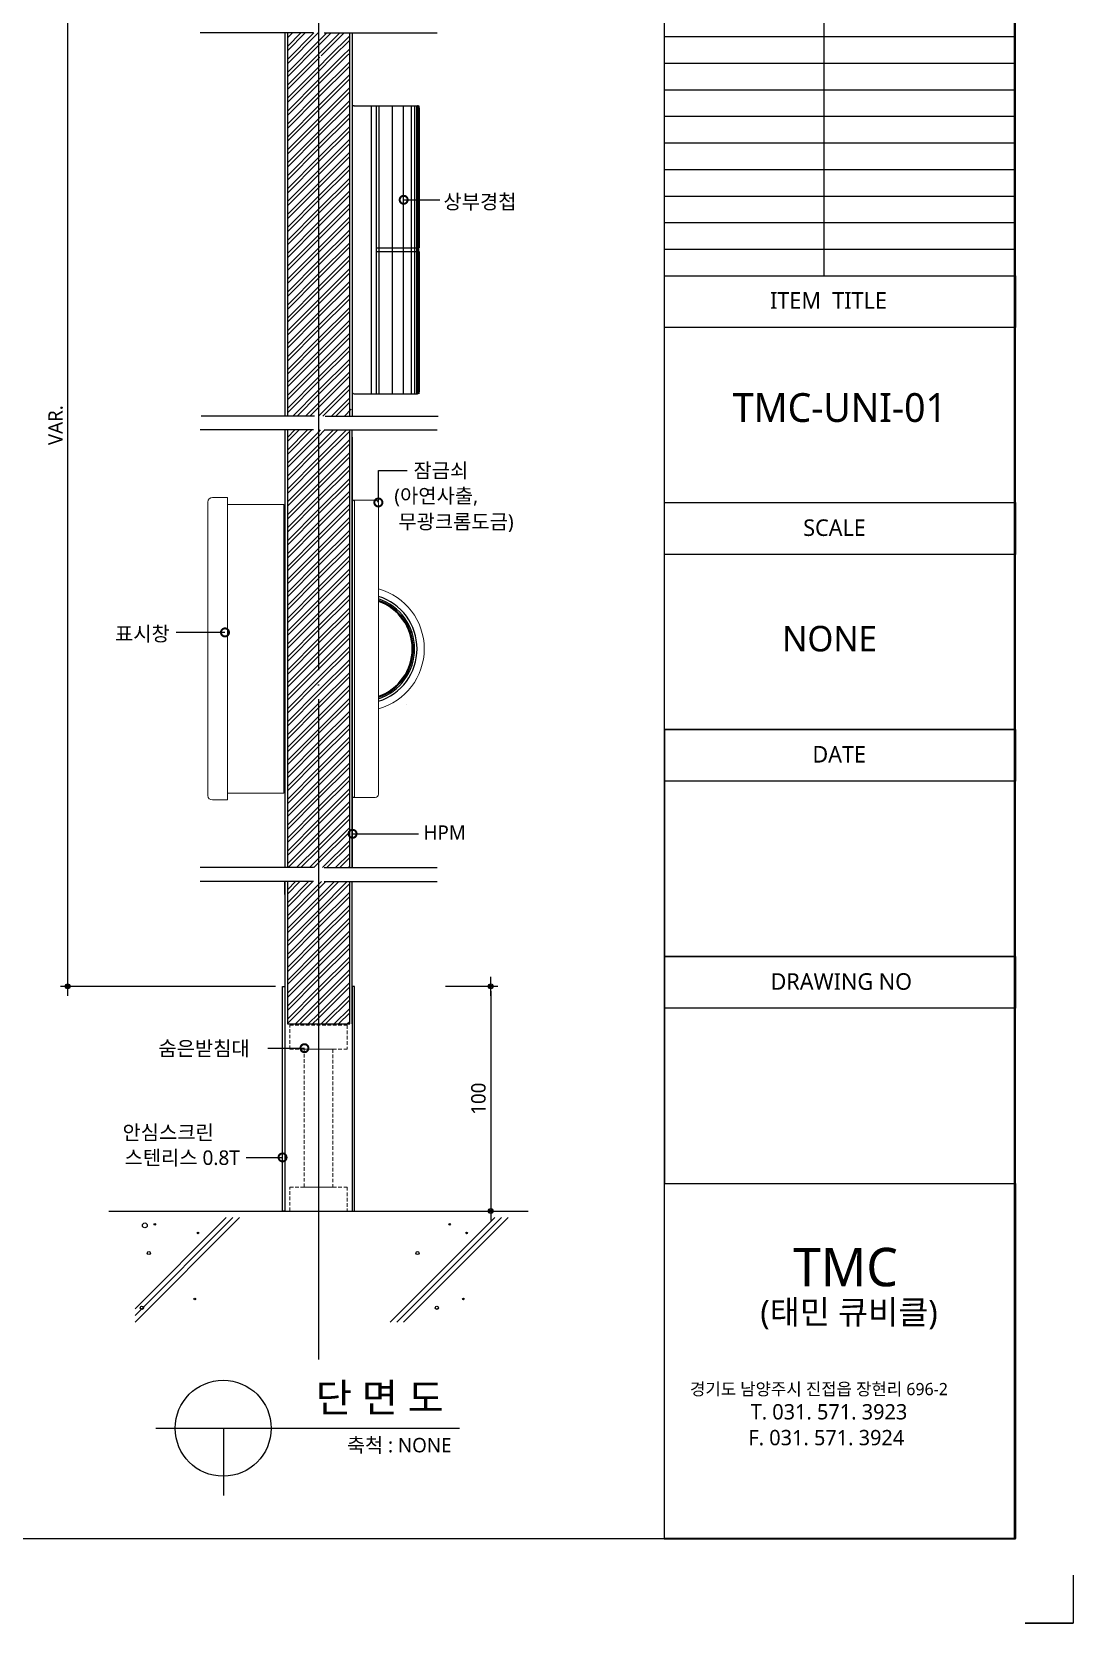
# Model space of a CAD drawing. Extents: x -255 to 8105, y -176 to 5714.
# Drawn here: x 5935 to 8105, y -176 to 3140 of the extents above; entities that cross this region are included whole.
import ezdxf
from ezdxf.enums import TextEntityAlignment as Align

# ---------------------------------------------------------------- set-up
doc = ezdxf.new("R2010")
doc.units = 0
doc.header["$LTSCALE"] = 30
doc.linetypes.add('CEN', pattern=[62, 60, -1, 0, -1])
doc.linetypes.add('HIDDEN', pattern=[0.375, 0.25, -0.125])
doc.layers.get('0').update_dxf_attribs({"linetype": 'CONTINUOUS'})
for name, color, linetype in [('C', 2, 'CONTINUOUS'), ('curior-0Line', 252, 'CONTINUOUS'), ('DIM', 7, 'CONTINUOUS'), ('HAT', 8, 'CONTINUOUS'), ('HID', 9, 'HIDDEN'), ('TIT', 3, 'CONTINUOUS'), ('문자', 3, 'CONTINUOUS'), ('부자재', 4, 'CONTINUOUS'), ('잠금쇠(회전형)', 4, 'CONTINUOUS'), ('중심선', 1, 'CEN'), ('치수', 1, 'CONTINUOUS'), ('판넬', 2, 'CONTINUOUS'), ('해치', 8, 'CONTINUOUS')]:
    doc.layers.add(name, color=color, linetype=linetype)
doc.styles.add('MtXpl_Malgun_Gothic', font='', dxfattribs={"height": 0.2})
doc.styles.add('MtXpl_맑은_고딕', font='', dxfattribs={"height": 0.2})
doc.styles.add('돋움', font='malgun.ttf')
doc.styles.get('MtXpl_Malgun_Gothic').set_extended_font_data('Malgun Gothic')
doc.styles.get('MtXpl_맑은_고딕').set_extended_font_data('맑은 고딕')

# ---------------------------------------------------------------- blocks, each defined once
blk = doc.blocks.new('DIMDOT')
at = {"linetype": 'Continuous'}
blk.add_line((-2, 0), (2, 0), dxfattribs=at)
for radius in [0.5, 0.25]:
    blk.add_circle((0, 0), radius, dxfattribs=at)
blk = doc.blocks.new('_DOTSMALL')
at = {"color": 0, "linetype": 'ByBlock', "const_width": 0.5}
blk.add_lwpolyline([(-0.0625, 0, 1), (0.0625, 0, 1)], format="xyb", close=True, dxfattribs=at)
blk = doc.blocks.new('A$C63EC304E')
at = {"layer": '치수', "color": 1, "xscale": 2.5, "yscale": 2.5, "zscale": 2.5, "rotation": 234.3098741996962}
blk.add_blockref('_DOTSMALL', (0.31, 0.31), dxfattribs=at)
blk = doc.blocks.new('A$C2BC9653E')
at = {"layer": '치수', "xscale": 0.3333333333333333, "yscale": 0.3333333333333333, "zscale": 0.3333333333333333}
blk.add_blockref('A$C63EC304E', (0, 0), dxfattribs=at)
blk = doc.blocks.new('A$C7FC71301')
at = {"layer": '치수', "rotation": 180}
blk.add_blockref('A$C2BC9653E', (0.208, 0.208), dxfattribs=at)
blk = doc.blocks.new('A$C4A20372B')
at = {"layer": '치수'}
blk.add_blockref('A$C7FC71301', (0, 0), dxfattribs=at)
blk = doc.blocks.new('A$C566469F5')
at = {"layer": '치수'}
blk.add_blockref('A$C4A20372B', (0, 0), dxfattribs=at)
blk = doc.blocks.new('A$C7E317CD4')
at = {"layer": '해치', "xscale": 2, "yscale": 2, "zscale": 2}
blk.add_blockref('A$C566469F5', (0, 0), dxfattribs=at)
blk = doc.blocks.new('A$C601D7F27')
at = {"layer": '치수'}
blk.add_blockref('A$C7E317CD4', (0, 0), dxfattribs=at)
blk = doc.blocks.new('UNI-01', base_point=(7634, 7239))
at = {"color": 2}
for p, q in [((14886.8, 12777.2), (14886.8, 7238.8)), ((14886.8, 12777.2), (14886.8, 7238.8)), ((15616.4, 12777.2), (15616.4, 7238.8)), ((14091.3, 8390.1), (14096.3, 8390.1)), ((14091.3, 7921.9), (14091.3, 8390.1)), ((14096.3, 8390.1), (14096.3, 7921.9)), ((14241.3, 8390.1), (14236.3, 8390.1)), ((14236.3, 8390.1), (14236.3, 7921.9)), ((14241.3, 7921.9), (14241.3, 8390.1)), ((14101.3, 8311.7), (14231.3, 8311.7)), ((14096.3, 7921.9), (14091.3, 7921.9)), ((14236.3, 7921.9), (14241.3, 7921.9)), ((14886.8, 7238.8), (7634.4, 7238.8)), ((14886.8, 7238.8), (7634.4, 7238.8)), ((15616.4, 7238.8), (7634.4, 7238.8)), ((15739.3, 7163), (15739.3, 7063)), ((15739.3, 7163), (15739.3, 7063)), ((15739.3, 7163), (15739.3, 7063)), ((15739.3, 7163), (15739.3, 7063)), ((15739.3, 7163), (15739.3, 7063)), ((15739.3, 7163), (15739.3, 7063)), ((15739.3, 7163), (15739.3, 7063)), ((15739.3, 7063), (15639.3, 7063)), ((15739.3, 7063), (15639.3, 7063)), ((15739.3, 7063), (15639.3, 7063)), ((15639.3, 7063), (15739.3, 7063)), ((15639.3, 7063), (15739.3, 7063)), ((15639.3, 7063), (15739.3, 7063)), ((15739.3, 7063), (15739.3, 7063)), ((15739.3, 7063), (15739.3, 7063))]:
    blk.add_line(p, q, dxfattribs=at)
for p, q in [((14155.7, 10377.1), (13919.8, 10377.1)), ((14177.9, 10377.1), (14413.8, 10377.1)), ((14157.7, 9578.6), (13921.8, 9578.6)), ((14179.9, 9578.6), (14415.8, 9578.6)), ((14155.7, 9549.6), (13919.8, 9549.6)), ((14177.9, 9549.6), (14413.8, 9549.6)), ((14155.7, 8637.5), (13919.8, 8637.5)), ((14177.9, 8637.5), (14413.8, 8637.5)), ((14155.7, 8608.5), (13919.8, 8608.5)), ((14177.9, 8608.5), (14413.8, 8608.5)), ((13729.1, 7921.9), (14603.4, 7921.9))]:
    blk.add_line(p, q)
at = {"layer": 'C'}
for p, q in [((14101.3, 10377.1), (14101.3, 9578.6)), ((14231.3, 9578.6), (14231.3, 10377.1)), ((14101.3, 9549.6), (14101.3, 8637.5)), ((14231.3, 8637.5), (14231.3, 9549.6)), ((14101.3, 8608.5), (14101.3, 8311.7)), ((14231.3, 8311.7), (14231.3, 8608.5))]:
    blk.add_line(p, q, dxfattribs=at)
at = {"layer": 'curior-0Line'}
for p, q in [((14886.8, 12777.2), (14886.8, 7239.6)), ((14886.8, 12777.2), (14886.8, 7238.8)), ((15619.2, 7238.8), (15619.2, 12777.2)), ((15219.4, 10424.7), (15219.4, 9871)), ((14887.1, 10369.3), (15619.2, 10369.3)), ((14887.1, 10314), (15619.2, 10314)), ((14887.1, 10258.6), (15619.2, 10258.6)), ((14887.1, 10203.2), (15619.2, 10203.2)), ((14887.1, 10147.8), (15619.2, 10147.8)), ((14887.1, 10092.5), (15619.2, 10092.5)), ((14887.1, 10037.1), (15619.2, 10037.1)), ((14887.1, 9981.7), (15619.2, 9981.7)), ((14887.1, 9926.3), (15619.2, 9926.3)), ((14887.1, 9871), (15619.2, 9871)), ((14887.1, 9871), (15619.2, 9871)), ((14887.1, 9763.2), (14887.1, 9871)), ((15619.2, 9871), (15619.2, 9763.2)), ((15619.2, 9763.2), (14887.1, 9763.2)), ((14887.1, 9398.1), (15619.2, 9398.1)), ((14887.1, 9290.3), (14887.1, 9398.1)), ((15619.2, 9398.1), (15619.2, 9290.3)), ((15619.2, 9290.3), (14887.1, 9290.3)), ((15619.2, 8925.1), (14887.1, 8925.1)), ((14887.1, 8925.1), (14887.1, 8452.2)), ((14887.1, 8925.1), (15619.2, 8925.1)), ((14887.1, 8817.4), (14887.1, 8925.1)), ((15619.2, 8452.2), (15619.2, 8925.1)), ((15619.2, 8925.1), (15619.2, 8817.4)), ((15619.2, 8817.4), (14887.1, 8817.4)), ((15619.2, 8452.2), (14887.1, 8452.2)), ((14887.1, 8452.2), (14887.1, 7979.3)), ((14887.1, 8452.2), (15619.2, 8452.2)), ((14887.1, 8344.5), (14887.1, 8452.2)), ((14887.1, 8452.2), (15619.2, 8452.2)), ((15619.2, 7979.3), (15619.2, 8452.2)), ((15619.2, 8452.2), (15619.2, 8344.5)), ((15619.2, 8344.5), (14887.1, 8344.5)), ((14887.1, 7979.3), (15619.2, 7979.3)), ((14887.4, 7239.6), (14887.4, 7979.3)), ((14887.4, 7979.3), (15619.2, 7979.3)), ((15619.2, 7979.3), (15619.2, 7239.6)), ((14886.8, 7238.8), (15619.2, 7238.8)), ((15619.2, 7239.6), (14887.4, 7239.6))]:
    blk.add_line(p, q, dxfattribs=at)
at = {"layer": 'DIM', "ltscale": 10}
for p, q in [((13643.4, 10719.1), (13643.4, 8400.1)), ((14076.3, 8390.1), (13628.4, 8390.1)), ((14430.9, 8390.2), (14540.3, 8390.2)), ((14525.3, 8380.2), (14525.3, 7931.9)), ((14430.9, 7921.9), (14540.3, 7921.9))]:
    blk.add_line(p, q, dxfattribs=at)
at = {"layer": 'HAT', "linetype": 'Continuous'}
for p, q in [((14101.3, 10375.6), (14102.8, 10377.1)), ((14101.3, 10348.7), (14129.7, 10377.1)), ((14101.3, 10321.7), (14156.7, 10377.1)), ((14101.3, 10366.6), (14111.8, 10377.1)), ((14101.3, 10339.7), (14138.7, 10377.1)), ((14101.3, 10312.7), (14165.6, 10377.1)), ((14101.3, 10294.8), (14166.3, 10359.8)), ((14101.3, 10285.8), (14166.3, 10350.8)), ((14166.3, 10359.8), (14183.6, 10377.1)), ((14166.3, 10332.8), (14210.5, 10377.1)), ((14166.3, 10350.8), (14192.6, 10377.1)), ((14171.7, 10329.2), (14219.5, 10377.1)), ((14188.7, 10328.4), (14231.3, 10370.9)), ((14197.7, 10328.4), (14231.3, 10361.9)), ((14101.3, 10267.8), (14166.3, 10332.8)), ((14101.3, 10258.8), (14166.3, 10323.8)), ((14166.3, 10305.9), (14188.7, 10328.4)), ((14166.3, 10278.9), (14215.7, 10328.4)), ((14166.3, 10296.9), (14197.7, 10328.4)), ((14166.3, 10270), (14224.6, 10328.4)), ((14166.3, 10323.8), (14168.9, 10326.5)), ((14166.3, 10252), (14231.3, 10317)), ((14215.7, 10328.4), (14231.3, 10343.9)), ((14224.6, 10328.4), (14231.3, 10335)), ((14101.3, 10240.9), (14166.3, 10305.9)), ((14101.3, 10231.9), (14166.3, 10296.9)), ((14166.3, 10243), (14231.3, 10308)), ((14166.3, 10225.1), (14231.3, 10290.1)), ((14166.3, 10216.1), (14231.3, 10281.1)), ((14101.3, 10213.9), (14166.3, 10278.9)), ((14101.3, 10205), (14166.3, 10270)), ((14101.3, 10187), (14166.3, 10252)), ((14166.3, 10198.1), (14231.3, 10263.1)), ((14166.3, 10189.1), (14231.3, 10254.1)), ((14101.3, 10178), (14166.3, 10243)), ((14101.3, 10160.1), (14166.3, 10225.1)), ((14101.3, 10151.1), (14166.3, 10216.1)), ((14166.3, 10171.2), (14231.3, 10236.2)), ((14166.3, 10162.2), (14231.3, 10227.2)), ((14101.3, 10133.1), (14166.3, 10198.1)), ((14101.3, 10124.1), (14166.3, 10189.1)), ((14166.3, 10144.2), (14231.3, 10209.2)), ((14166.3, 10135.3), (14231.3, 10200.3)), ((14166.3, 10117.3), (14231.3, 10182.3)), ((14101.3, 10106.2), (14166.3, 10171.2)), ((14101.3, 10097.2), (14166.3, 10162.2)), ((14166.3, 10108.3), (14231.3, 10173.3)), ((14166.3, 10090.4), (14231.3, 10155.4)), ((14101.3, 10079.2), (14166.3, 10144.2)), ((14101.3, 10070.3), (14166.3, 10135.3)), ((14101.3, 10052.3), (14166.3, 10117.3)), ((14166.3, 10081.4), (14231.3, 10146.4)), ((14166.3, 10063.4), (14231.3, 10128.4)), ((14166.3, 10054.4), (14231.3, 10119.4)), ((14101.3, 10043.3), (14166.3, 10108.3)), ((14101.3, 10025.4), (14166.3, 10090.4)), ((14166.3, 10036.5), (14231.3, 10101.5)), ((14166.3, 10027.5), (14231.3, 10092.5)), ((14101.3, 10016.4), (14166.3, 10081.4)), ((14101.3, 9998.4), (14166.3, 10063.4)), ((14101.3, 9989.4), (14166.3, 10054.4)), ((14166.3, 10009.5), (14231.3, 10074.5)), ((14166.3, 10000.6), (14231.3, 10065.6)), ((14101.3, 9971.5), (14166.3, 10036.5)), ((14101.3, 9962.5), (14166.3, 10027.5)), ((14166.3, 9982.6), (14231.3, 10047.6)), ((14166.3, 9973.6), (14231.3, 10038.6)), ((14166.3, 9955.7), (14231.3, 10020.7)), ((14101.3, 9944.5), (14166.3, 10009.5)), ((14101.3, 9935.6), (14166.3, 10000.6)), ((14101.3, 9917.6), (14166.3, 9982.6)), ((14166.3, 9946.7), (14231.3, 10011.7)), ((14166.3, 9928.7), (14231.3, 9993.7)), ((14166.3, 9919.7), (14231.3, 9984.7)), ((14101.3, 9908.6), (14166.3, 9973.6)), ((14101.3, 9890.7), (14166.3, 9955.7)), ((14166.3, 9901.8), (14231.3, 9966.8)), ((14166.3, 9892.8), (14231.3, 9957.8)), ((14101.3, 9881.7), (14166.3, 9946.7)), ((14101.3, 9863.7), (14166.3, 9928.7)), ((14101.3, 9854.7), (14166.3, 9919.7)), ((14166.3, 9874.8), (14231.3, 9939.8)), ((14166.3, 9865.9), (14231.3, 9930.9)), ((14101.3, 9836.8), (14166.3, 9901.8)), ((14101.3, 9827.8), (14166.3, 9892.8)), ((14166.3, 9847.9), (14231.3, 9912.9)), ((14166.3, 9838.9), (14231.3, 9903.9)), ((14166.3, 9821), (14231.3, 9886)), ((14101.3, 9809.8), (14166.3, 9874.8)), ((14101.3, 9800.9), (14166.3, 9865.9)), ((14166.3, 9812), (14231.3, 9877)), ((14166.3, 9794), (14231.3, 9859)), ((14166.3, 9785), (14231.3, 9850)), ((14101.3, 9782.9), (14166.3, 9847.9)), ((14101.3, 9773.9), (14166.3, 9838.9)), ((14101.3, 9756), (14166.3, 9821)), ((14166.3, 9767.1), (14231.3, 9832.1)), ((14166.3, 9758.1), (14231.3, 9823.1)), ((14101.3, 9747), (14166.3, 9812)), ((14101.3, 9729), (14166.3, 9794)), ((14101.3, 9720), (14166.3, 9785)), ((14166.3, 9740.1), (14231.3, 9805.1)), ((14166.3, 9731.2), (14231.3, 9796.2)), ((14101.3, 9702.1), (14166.3, 9767.1)), ((14101.3, 9693.1), (14166.3, 9758.1)), ((14166.3, 9713.2), (14231.3, 9778.2)), ((14166.3, 9704.2), (14231.3, 9769.2)), ((14166.3, 9686.3), (14231.3, 9751.3)), ((14101.3, 9675.1), (14166.3, 9740.1)), ((14101.3, 9666.2), (14166.3, 9731.2)), ((14166.3, 9677.3), (14231.3, 9742.3)), ((14166.3, 9659.3), (14231.3, 9724.3)), ((14101.3, 9648.2), (14166.3, 9713.2)), ((14101.3, 9639.2), (14166.3, 9704.2)), ((14101.3, 9621.3), (14166.3, 9686.3)), ((14166.3, 9650.3), (14231.3, 9715.3)), ((14166.3, 9632.4), (14231.3, 9697.4)), ((14166.3, 9623.4), (14231.3, 9688.4)), ((14101.3, 9612.3), (14166.3, 9677.3)), ((14101.3, 9594.3), (14166.3, 9659.3)), ((14166.3, 9605.4), (14231.3, 9670.4)), ((14166.3, 9596.4), (14231.3, 9661.4)), ((14101.3, 9585.3), (14166.3, 9650.3)), ((14112.5, 9578.6), (14166.3, 9632.4)), ((14121.5, 9578.6), (14166.3, 9623.4)), ((14166.4, 9578.6), (14231.3, 9643.5)), ((14175.3, 9578.6), (14231.3, 9634.5)), ((14139.4, 9578.6), (14166.3, 9605.4)), ((14148.4, 9578.6), (14166.3, 9596.4)), ((14193.3, 9578.6), (14231.3, 9616.5)), ((14202.3, 9578.6), (14231.3, 9607.6)), ((14220.2, 9578.6), (14234.3, 9592.6)), ((14101.3, 9534.2), (14116.7, 9549.6)), ((14101.3, 9507.2), (14143.6, 9549.6)), ((14101.3, 9525.2), (14125.7, 9549.6)), ((14101.3, 9498.2), (14152.6, 9549.6)), ((14101.3, 9480.3), (14166.3, 9545.3)), ((14101.3, 9471.3), (14166.3, 9536.3)), ((14101.3, 9453.3), (14166.3, 9518.3)), ((14166.3, 9545.3), (14170.6, 9549.6)), ((14166.3, 9518.3), (14197.5, 9549.6)), ((14166.3, 9491.4), (14224.4, 9549.6)), ((14166.3, 9536.3), (14179.5, 9549.6)), ((14166.3, 9509.4), (14206.5, 9549.6)), ((14166.3, 9482.4), (14231.3, 9547.4)), ((14166.3, 9464.5), (14231.3, 9529.5)), ((14166.3, 9455.5), (14231.3, 9520.5)), ((14101.3, 9444.4), (14166.3, 9509.4)), ((14101.3, 9426.4), (14166.3, 9491.4)), ((14166.3, 9437.5), (14231.3, 9502.5)), ((14166.3, 9428.5), (14231.3, 9493.5)), ((14101.3, 9417.4), (14166.3, 9482.4)), ((14101.3, 9399.5), (14166.3, 9464.5)), ((14101.3, 9390.5), (14166.3, 9455.5)), ((14166.3, 9410.6), (14231.3, 9475.6)), ((14166.3, 9401.6), (14231.3, 9466.6)), ((14101.3, 9372.5), (14166.3, 9437.5)), ((14101.3, 9363.5), (14166.3, 9428.5)), ((14166.3, 9383.6), (14231.3, 9448.6)), ((14166.3, 9374.6), (14231.3, 9439.6)), ((14166.3, 9356.7), (14231.3, 9421.7)), ((14101.3, 9345.6), (14166.3, 9410.6)), ((14101.3, 9336.6), (14166.3, 9401.6)), ((14166.3, 9347.7), (14231.3, 9412.7)), ((14166.3, 9329.7), (14231.3, 9394.7)), ((14166.3, 9320.8), (14231.3, 9385.8)), ((14101.3, 9318.6), (14166.3, 9383.6)), ((14101.3, 9309.6), (14166.3, 9374.6)), ((14101.3, 9291.7), (14166.3, 9356.7)), ((14166.3, 9302.8), (14231.3, 9367.8)), ((14166.3, 9293.8), (14231.3, 9358.8)), ((14101.3, 9282.7), (14166.3, 9347.7)), ((14101.3, 9264.7), (14166.3, 9329.7)), ((14101.3, 9255.8), (14166.3, 9320.8)), ((14166.3, 9275.9), (14231.3, 9340.9)), ((14166.3, 9266.9), (14231.3, 9331.9)), ((14101.3, 9237.8), (14166.3, 9302.8)), ((14101.3, 9228.8), (14166.3, 9293.8)), ((14166.3, 9248.9), (14231.3, 9313.9)), ((14166.3, 9239.9), (14231.3, 9304.9)), ((14166.3, 9222), (14231.3, 9287)), ((14101.3, 9210.9), (14166.3, 9275.9)), ((14101.3, 9201.9), (14166.3, 9266.9)), ((14166.3, 9213), (14231.3, 9278)), ((14166.3, 9195), (14231.3, 9260)), ((14101.3, 9183.9), (14166.3, 9248.9)), ((14101.3, 9174.9), (14166.3, 9239.9)), ((14101.3, 9157), (14166.3, 9222)), ((14166.3, 9186.1), (14231.3, 9251.1)), ((14166.3, 9168.1), (14231.3, 9233.1)), ((14166.3, 9159.1), (14231.3, 9224.1)), ((14101.3, 9148), (14166.3, 9213)), ((14101.3, 9130), (14166.3, 9195)), ((14166.3, 9141.2), (14231.3, 9206.2)), ((14166.3, 9132.2), (14231.3, 9197.2)), ((14101.3, 9121.1), (14166.3, 9186.1)), ((14101.3, 9103.1), (14166.3, 9168.1)), ((14101.3, 9094.1), (14166.3, 9159.1)), ((14166.3, 9114.2), (14231.3, 9179.2)), ((14166.3, 9105.2), (14231.3, 9170.2)), ((14101.3, 9076.2), (14166.3, 9141.2)), ((14101.3, 9067.2), (14166.3, 9132.2)), ((14166.3, 9087.3), (14231.3, 9152.3)), ((14166.3, 9078.3), (14231.3, 9143.3)), ((14166.3, 9060.3), (14231.3, 9125.3)), ((14101.3, 9049.2), (14166.3, 9114.2)), ((14101.3, 9040.2), (14166.3, 9105.2)), ((14101.3, 9022.3), (14166.3, 9087.3)), ((14166.3, 9051.4), (14231.3, 9116.4)), ((14166.3, 9033.4), (14231.3, 9098.4)), ((14166.3, 9024.4), (14231.3, 9089.4)), ((14101.3, 9013.3), (14166.3, 9078.3)), ((14101.3, 8995.3), (14166.3, 9060.3)), ((14166.3, 9006.5), (14231.3, 9071.5)), ((14166.3, 8997.5), (14231.3, 9062.5)), ((14101.3, 8986.4), (14166.3, 9051.4)), ((14101.3, 8968.4), (14166.3, 9033.4)), ((14101.3, 8959.4), (14166.3, 9024.4)), ((14166.3, 8979.5), (14231.3, 9044.5)), ((14166.3, 8970.5), (14231.3, 9035.5)), ((14101.3, 8941.5), (14166.3, 9006.5)), ((14101.3, 8932.5), (14166.3, 8997.5)), ((14166.3, 8952.6), (14231.3, 9017.6)), ((14166.3, 8943.6), (14231.3, 9008.6)), ((14166.3, 8925.6), (14231.3, 8990.6)), ((14101.3, 8914.5), (14166.3, 8979.5)), ((14101.3, 8905.5), (14166.3, 8970.5)), ((14166.3, 8916.7), (14231.3, 8981.7)), ((14166.3, 8898.7), (14231.3, 8963.7)), ((14166.3, 8889.7), (14231.3, 8954.7)), ((14101.3, 8887.6), (14166.3, 8952.6)), ((14101.3, 8878.6), (14166.3, 8943.6)), ((14101.3, 8860.6), (14166.3, 8925.6)), ((14166.3, 8871.8), (14231.3, 8936.8)), ((14166.3, 8862.8), (14231.3, 8927.8)), ((14101.3, 8851.7), (14166.3, 8916.7)), ((14101.3, 8833.7), (14166.3, 8898.7)), ((14101.3, 8824.7), (14166.3, 8889.7)), ((14166.3, 8844.8), (14231.3, 8909.8)), ((14166.3, 8835.8), (14231.3, 8900.8)), ((14101.3, 8806.8), (14166.3, 8871.8)), ((14101.3, 8797.8), (14166.3, 8862.8)), ((14166.3, 8817.9), (14231.3, 8882.9)), ((14166.3, 8808.9), (14231.3, 8873.9)), ((14166.3, 8790.9), (14231.3, 8855.9)), ((14101.3, 8779.8), (14166.3, 8844.8)), ((14101.3, 8770.8), (14166.3, 8835.8)), ((14166.3, 8782), (14231.3, 8847)), ((14166.3, 8764), (14231.3, 8829)), ((14101.3, 8752.9), (14166.3, 8817.9)), ((14101.3, 8743.9), (14166.3, 8808.9)), ((14101.3, 8725.9), (14166.3, 8790.9)), ((14166.3, 8755), (14231.3, 8820)), ((14166.3, 8737.1), (14231.3, 8802.1)), ((14166.3, 8728.1), (14231.3, 8793.1)), ((14101.3, 8717), (14166.3, 8782)), ((14101.3, 8699), (14166.3, 8764)), ((14101.3, 8690), (14166.3, 8755)), ((14166.3, 8710.1), (14231.3, 8775.1)), ((14166.3, 8701.1), (14231.3, 8766.1)), ((14101.3, 8672.1), (14166.3, 8737.1)), ((14101.3, 8663.1), (14166.3, 8728.1)), ((14166.3, 8683.2), (14231.3, 8748.2)), ((14166.3, 8674.2), (14231.3, 8739.2)), ((14101.3, 8645.1), (14166.3, 8710.1)), ((14102.7, 8637.5), (14166.3, 8701.1)), ((14166.3, 8656.2), (14231.3, 8721.2)), ((14166.3, 8647.2), (14231.3, 8712.2)), ((14174.5, 8637.5), (14231.3, 8694.3)), ((14120.6, 8637.5), (14166.3, 8683.2)), ((14129.6, 8637.5), (14166.3, 8674.2)), ((14147.6, 8637.5), (14166.3, 8656.2)), ((14183.5, 8637.5), (14231.3, 8685.3)), ((14201.4, 8637.5), (14231.3, 8667.3)), ((14210.4, 8637.5), (14231.3, 8658.4)), ((14156.5, 8637.5), (14166.3, 8647.2)), ((14228.4, 8637.5), (14231.3, 8640.4)), ((14101.3, 8591.2), (14118.5, 8608.5)), ((14101.3, 8564.3), (14145.5, 8608.5)), ((14101.3, 8582.2), (14127.5, 8608.5)), ((14101.3, 8555.3), (14154.5, 8608.5)), ((14101.3, 8537.3), (14166.3, 8602.3)), ((14101.3, 8528.4), (14166.3, 8593.4)), ((14166.3, 8602.3), (14172.4, 8608.5)), ((14166.3, 8575.4), (14199.4, 8608.5)), ((14166.3, 8548.5), (14226.3, 8608.5)), ((14166.3, 8593.4), (14181.4, 8608.5)), ((14166.3, 8566.4), (14208.3, 8608.5)), ((14166.3, 8539.5), (14231.3, 8604.5)), ((14101.3, 8510.4), (14166.3, 8575.4)), ((14101.3, 8501.4), (14166.3, 8566.4)), ((14166.3, 8521.5), (14231.3, 8586.5)), ((14166.3, 8512.5), (14231.3, 8577.5)), ((14166.3, 8494.6), (14231.3, 8559.6)), ((14101.3, 8483.5), (14166.3, 8548.5)), ((14101.3, 8474.5), (14166.3, 8539.5)), ((14166.3, 8485.6), (14231.3, 8550.6)), ((14166.3, 8467.6), (14231.3, 8532.6)), ((14166.3, 8458.7), (14231.3, 8523.7)), ((14101.3, 8456.5), (14166.3, 8521.5)), ((14101.3, 8447.5), (14166.3, 8512.5)), ((14101.3, 8429.6), (14166.3, 8494.6)), ((14166.3, 8440.7), (14231.3, 8505.7)), ((14166.3, 8431.7), (14231.3, 8496.7)), ((14101.3, 8420.6), (14166.3, 8485.6)), ((14101.3, 8402.6), (14166.3, 8467.6)), ((14101.3, 8393.7), (14166.3, 8458.7)), ((14166.3, 8413.8), (14231.3, 8478.8)), ((14166.3, 8404.8), (14231.3, 8469.8)), ((14101.3, 8375.7), (14166.3, 8440.7)), ((14101.3, 8366.7), (14166.3, 8431.7)), ((14166.3, 8386.8), (14231.3, 8451.8)), ((14166.3, 8377.8), (14231.3, 8442.8)), ((14166.3, 8359.9), (14231.3, 8424.9)), ((14101.3, 8348.8), (14166.3, 8413.8)), ((14101.3, 8339.8), (14166.3, 8404.8)), ((14166.3, 8350.9), (14231.3, 8415.9)), ((14166.3, 8332.9), (14231.3, 8397.9)), ((14101.3, 8321.8), (14166.3, 8386.8)), ((14101.3, 8312.8), (14166.3, 8377.8)), ((14118.1, 8311.7), (14166.3, 8359.9)), ((14166.3, 8324), (14231.3, 8389)), ((14172, 8311.7), (14231.3, 8371)), ((14181, 8311.7), (14231.3, 8362)), ((14127.1, 8311.7), (14166.3, 8350.9)), ((14145, 8311.7), (14166.3, 8332.9)), ((14154, 8311.7), (14166.3, 8324)), ((14198.9, 8311.7), (14231.3, 8344.1)), ((14207.9, 8311.7), (14231.3, 8335.1)), ((14225.9, 8311.7), (14231.3, 8317.1))]:
    blk.add_line(p, q, dxfattribs=at)
at = {"layer": 'HAT'}
for radius, start, end in [(114.6, 287.404, 72.596), (109.6, 288.2251, 71.7749), (106.6, 288.7568, 71.2432), (104.6, 289.1292, 70.8708)]:
    blk.add_arc((14257, 9093.5), radius, start, end, dxfattribs=at)
at = {"layer": 'HID', "lineweight": 15}
for p, q in [((14106.3, 8309.3), (14226.3, 8309.3)), ((14106.3, 8259.3), (14106.3, 8309.3)), ((14226.3, 8309.3), (14226.3, 8259.3)), ((14226.3, 8259.3), (14106.3, 8259.3)), ((14136.3, 8259.3), (14196.3, 8259.3)), ((14136.3, 7971.9), (14136.3, 8259.3)), ((14196.3, 8259.3), (14196.3, 7971.9)), ((14106.3, 7971.9), (14226.3, 7971.9)), ((14106.3, 7921.9), (14106.3, 7971.9)), ((14196.3, 7971.9), (14136.3, 7971.9)), ((14226.3, 7971.9), (14226.3, 7921.9)), ((14226.3, 7921.9), (14106.3, 7921.9))]:
    blk.add_line(p, q, dxfattribs=at)
at = {"layer": 'TIT', "color": 7}
for p, q in [((13827.5, 7469.2), (14460.3, 7469.2)), ((13967.9, 7469.2), (13967.9, 7329.2))]:
    blk.add_line(p, q, dxfattribs=at)
blk.add_circle((13967.5, 7469.2), 100, dxfattribs=at)
at = {"layer": '부자재'}
for p, q in [((14236.3, 10221.2), (14236.3, 9629.2)), ((14240.3, 10225.2), (14372.3, 10225.2)), ((14276.3, 10225.2), (14276.3, 9625.2)), ((14286.3, 10225.2), (14286.3, 9625.2)), ((14376.3, 10221.2), (14376.3, 9929.2)), ((14286.3, 9929.2), (14376.3, 9929.2)), ((14286.3, 9921.2), (14376.3, 9921.2)), ((14375, 9929.2), (14375, 9921.2)), ((14376.3, 9921.2), (14376.3, 9629.2)), ((14240.3, 9625.2), (14372.3, 9625.2))]:
    blk.add_line(p, q, dxfattribs=at)
for centre, start, end in [((14240.3, 10221.2), 90, 180), ((14372.3, 10221.2), 0, 90), ((14240.3, 9629.2), 180, 270), ((14372.3, 9629.2), 270, 0)]:
    blk.add_arc(centre, 4, start, end, dxfattribs=at)
at = {"layer": '잠금쇠(회전형)', "linetype": 'Continuous', "lineweight": 15}
for p, q in [((13935.4, 9399.5), (13935.4, 8787.6)), ((13945.3, 9408.5), (13976.3, 9408.5)), ((13976.3, 9408.5), (13976.3, 8778.5)), ((14094.3, 9394.3), (13976.3, 9394.3)), ((14094.3, 9394.3), (14094.3, 8792.8)), ((14096.3, 8795.6), (14096.3, 9391.5)), ((14236.3, 9398.5), (14236.3, 8783.5)), ((14241.3, 9403.5), (14284.3, 9403.5)), ((14241.3, 8783.5), (14241.3, 9403.5)), ((14291.3, 9396.5), (14291.3, 8790.5)), ((14350.1, 8977.1), (14350.1, 8977.1)), ((14094.3, 8792.8), (13976.3, 8792.8)), ((13976.3, 8778.5), (13945.3, 8778.5)), ((14284.3, 8783.5), (14241.3, 8783.5))]:
    blk.add_line(p, q, dxfattribs=at)
for centre, radius, start, end in [((13945.3, 9398.5), 10, 90, 174.5584), ((14093.3, 9391.5), 3, 0, 69.2996), ((14241.3, 9398.5), 5, 90, 180), ((14284.3, 9396.5), 7, 0, 90), ((14257, 9093.5), 129.6, 285.3368, 74.6632), ((14093.3, 8795.6), 3, 290.7004, 0), ((14241.3, 8788.5), 5, 180, 270), ((14284.3, 8790.5), 7, 270, 0), ((13945.3, 8788.5), 10, 185.4416, 270)]:
    blk.add_arc(centre, radius, start, end, dxfattribs=at)
at = {"layer": '중심선'}
blk.add_line((14166.3, 10848.7), (14166.3, 7612.5), dxfattribs=at)
at = {"layer": '치수'}
for p, q in [((14342.8, 10029.2), (14419.3, 10029.2)), ((14291, 9398.5), (14291, 9465.3)), ((14291, 9465.3), (14351.3, 9465.3)), ((13971.3, 9127.7), (13869.9, 9127.7)), ((14236.3, 8708), (14374.6, 8708)), ((14060.8, 8261.3), (14136.9, 8261.3)), ((14015.2, 8033.5), (14091.3, 8033.5))]:
    blk.add_line(p, q, dxfattribs=at)
at = {"layer": '판넬', "color": 1}
for p, q in [((14096.3, 10377.1), (14096.3, 9578.6)), ((14236.3, 10377.1), (14236.3, 9578.6)), ((14096.3, 10344.9), (14096.3, 9624.9)), ((14236.3, 10344.9), (14236.3, 9624.9)), ((14096.3, 9549.6), (14096.3, 8637.5)), ((14236.3, 8637.5), (14236.3, 9549.6)), ((14236.3, 9534.7), (14236.3, 8637.5)), ((14096.3, 8608.5), (14096.3, 8311.7)), ((14096.3, 8581.5), (14096.3, 8608.5)), ((14236.3, 8311.7), (14236.3, 8608.5)), ((14236.3, 8581.5), (14236.3, 8608.5))]:
    blk.add_line(p, q, dxfattribs=at)
at = {"layer": '해치'}
for p, q in [((14292.5, 9625.2), (14292.5, 10225.2)), ((14320.4, 9625.2), (14320.4, 10225.2)), ((14343.1, 9625.2), (14343.1, 10225.2)), ((14359.9, 9625.2), (14359.9, 10225.2)), ((14367.3, 9625.2), (14367.3, 10225.2)), ((14371.2, 9625.2), (14371.2, 10225.2)), ((14373.7, 9625.2), (14373.7, 10225.2)), ((14375.2, 9625.2), (14375.2, 10225.2)), ((14375.7, 9929.2), (14375.7, 10225.2)), ((14376.1, 9929.2), (14376.1, 10225.2)), ((14375.7, 9625.2), (14375.7, 9921.2)), ((14376.1, 9625.2), (14376.1, 9921.2)), ((13783.8, 7718.2), (13974.1, 7908.5)), ((13783.8, 7690.4), (14001.9, 7908.5)), ((14315.9, 7690.4), (14534, 7908.5)), ((14343.7, 7690.4), (14561.8, 7908.5))]:
    blk.add_line(p, q, dxfattribs=at)
at = {"layer": '해치', "color": 2}
for p, q in [((13783.8, 7704.3), (13988, 7908.5)), ((14329.8, 7690.4), (14547.9, 7908.5))]:
    blk.add_line(p, q, dxfattribs=at)
at = {"layer": '해치'}
for centre, radius in [((13804.2, 7891.9), 5.04), ((13825.1, 7894.2), 1.68), ((14439.7, 7894.2), 1.68), ((13915.1, 7876.3), 1.68), ((14475, 7876.3), 1.68), ((13812.6, 7834.4), 3.36), ((14372.6, 7834.4), 3.36), ((13908.4, 7738.7), 1.68), ((14468.3, 7738.7), 1.68), ((13798.2, 7720.3), 3.36), ((14412.9, 7720.3), 3.36)]:
    blk.add_circle(centre, radius, dxfattribs=at)
at = {"layer": 'DIM', "xscale": 10, "yscale": 10, "zscale": 10}
for p, rotation in [((13643.4, 8390.1), 270), ((14525.3, 8390.2), 90), ((14525.3, 7921.9), 270)]:
    blk.add_blockref('DIMDOT', p, dxfattribs=dict(at, rotation=rotation))
at = {"layer": '치수', "xscale": -20, "yscale": 20, "zscale": 20, "rotation": 180}
for p in [(14339.6, 10033.4), (14233.1, 8712.2)]:
    blk.add_blockref('A$C601D7F27', p, dxfattribs=at)
at = {"layer": '치수', "yscale": 20, "zscale": 20}
for p, xscale in [((14295.2, 9394.3), -20), ((13975.5, 9123.5), -20), ((14132.7, 8257.1), 20), ((14087.1, 8029.4), 20)]:
    blk.add_blockref('A$C601D7F27', p, dxfattribs=dict(at, xscale=xscale))
at = {"layer": 'curior-0Line', "color": 0, "style": 'MtXpl_Malgun_Gothic'}
for s, height, p in [('ITEM  TITLE', 34.554, (15107.5, 9802.2)), ('SCALE', 34.55, (15176.5, 9328.7)), ('NONE', 53.16, (15132.7, 9088.1)), ('DATE', 34.55, (15195.8, 8856.4)), ('DRAWING NO', 34.55, (15108.6, 8382.9))]:
    blk.add_text(s, height=height, dxfattribs=at).set_placement(p)
at = {"layer": 'DIM', "color": 3, "char_height": 30, "attachment_point": 5, "rotation": 90, "style": '돋움'}
for s, insert in [('VAR.', (13618.2, 9559.6)), ('100', (14499.7, 8156))]:
    blk.add_mtext(s, dxfattribs=dict(at, insert=insert))
at = {"layer": 'TIT', "style": '돋움'}
for s, height, p in [('TMC-UNI-01', 60, (15476.2, 9566.3)), ('(태민 큐비클)', 50, (15456.9, 7686.2)), ('단 면 도', 60, (14427.3, 7502.8))]:
    blk.add_text(s, height=height, dxfattribs=at).set_placement(p, align=Align.RIGHT)
blk.add_text('축척 : NONE', height=30, dxfattribs=at).set_placement((14225.7, 7419))
at = {"layer": '문자', "style": '돋움'}
for s, p in [('상부경첩', (14502.9, 10025.7)), ('잠금쇠', (14421.4, 9465.5)), ('(아연사출,', (14411.7, 9411.1)), ('무광크롬도금)', (14452.8, 9357.1)), ('표시창', (13799.1, 9125.3)), ('숨은받침대', (13927.7, 8261.2)), ('안심스크린', (13852.9, 8086.2)), ('스텐리스 0.8T', (13882.1, 8033.4))]:
    blk.add_text(s, height=30.34, dxfattribs=at).set_placement(p, align=Align.MIDDLE)
at = {"layer": '문자'}
for s, height, style, p in [('HPM', 30, '돋움', (14385.3, 8695.6)), ('경기도 남양주시 진접읍 장현리 696-2', 25.517, 'MtXpl_맑은_고딕', (14940.6, 7538.1)), ('T. 031. 571. 3923', 31.896, 'MtXpl_맑은_고딕', (15067, 7487.6)), (' F. 031. 571. 3924', 31.896, 'MtXpl_맑은_고딕', (15051.4, 7433.8))]:
    blk.add_text(s, height=height, dxfattribs=dict(at, style=style)).set_placement(p)
at = {"layer": '문자', "color": 3, "style": '돋움'}
blk.add_text('TMC', height=80, dxfattribs=at).set_placement((15373.9, 7765.1), align=Align.RIGHT)

msp = doc.modelspace()

# ---------------------------------------------------------------- block references
msp.add_blockref('UNI-01', (0, 0))

doc.saveas('drawing.dxf')
